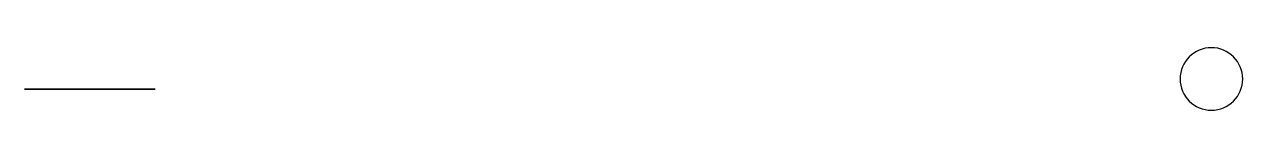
# Model space of a CAD drawing. Header units: millimetres. Extents: x 1008 to 2182, y 34 to 94.
import ezdxf

# ---------------------------------------------------------------- set-up
doc = ezdxf.new("R2010")
doc.units = ezdxf.units.MM
doc.layers.add('Warstwa 01', color=7, linetype='Continuous', true_color=0x000000)

msp = doc.modelspace()

# ---------------------------------------------------------------- linework, layer by layer
at = {"layer": 'Warstwa 01', "extrusion": (0, 0, -1)}
msp.add_circle((-2151.6, 64.2, -900), 30.2, dxfattribs=at)
at = {"layer": 'Warstwa 01', "extrusion": (0, -1, 0)}
for radius in [63, 61]:
    msp.add_circle((1070.6, 948, -54.2), radius, dxfattribs=at)

doc.saveas('drawing.dxf')
